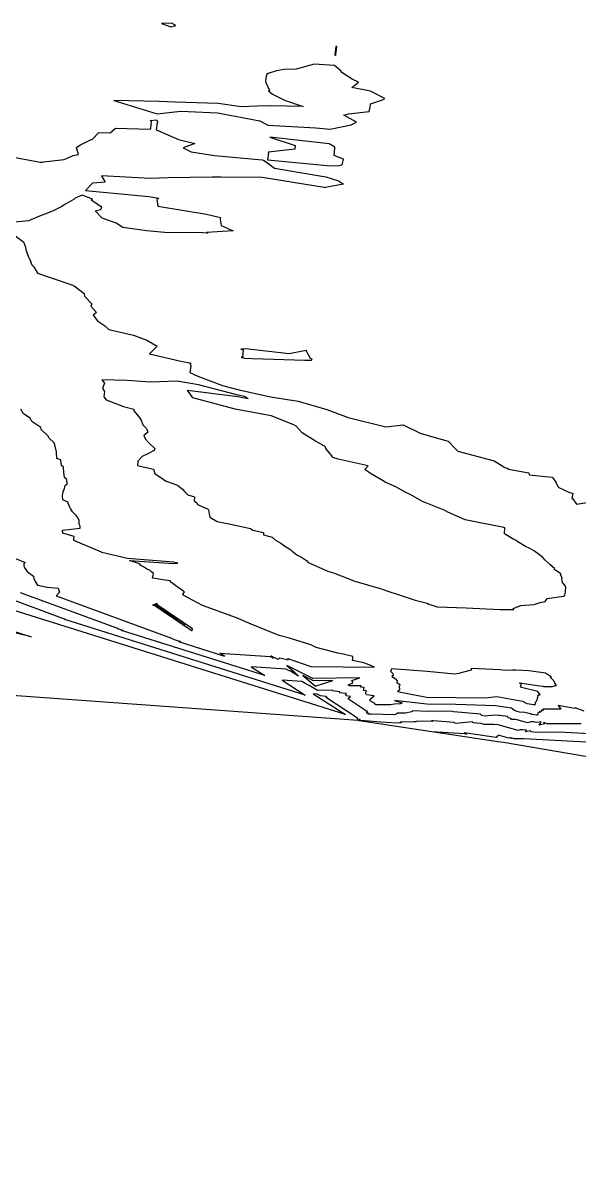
# Model space of a CAD drawing. Header units: metres. Extents: x 706349 to 713144, y 2649082 to 2655455.
# Drawn here: x 711610.5 to 711806.2, y 2651589.3 to 2651996.9 of the extents above; entities that cross this region are included whole.
import ezdxf

# ---------------------------------------------------------------- set-up
doc = ezdxf.new("R2010")
doc.units = ezdxf.units.M
for name, color, linetype in [('C-TINN-BNDY', 110, 'Continuous'), ('C-TOPO-MAJR', 9, 'Continuous'), ('C-TOPO-MINR', 8, 'Continuous')]:
    doc.layers.add(name, color=color, linetype=linetype)

msp = doc.modelspace()

# ---------------------------------------------------------------- linework, layer by layer
at = {"layer": 'C-TINN-BNDY', "color": 110, "linetype": 'Continuous', "lineweight": -3, "flags": 128}
msp.add_lwpolyline([(712681.07, 2651589.31), (711779.64, 2651743.41), (711777.72, 2651743.7), (711728.81, 2651751.11), (711728.46, 2651751.17), (708979.69, 2651949.91)], dxfattribs=at)
at = {"layer": 'C-TOPO-MAJR', "color": 9, "linetype": 'Continuous', "lineweight": -3, "flags": 128}
msp.add_lwpolyline([(711807.05, 2651749.99), (711795.28, 2651750.05), (711795.27, 2651749.94), (711794.29, 2651750.4), (711794.28, 2651750.35), (711794.26, 2651750.33), (711793.73, 2651750.51), (711794.28, 2651749.98), (711792.27, 2651749.54), (711792.99, 2651750.68), (711791.23, 2651750.46), (711790.42, 2651750.66), (711789.39, 2651750.66), (711788.14, 2651750.33), (711784.55, 2651751.38), (711783.79, 2651751.53), (711782.5, 2651751.55), (711782.22, 2651751.9), (711781.29, 2651752.17), (711781.26, 2651752.65), (711778.28, 2651752.93), (711778.03, 2651752.99), (711776.35, 2651753.07), (711773.11, 2651752.72), (711772, 2651752.99), (711771.55, 2651753.41), (711764.93, 2651753.98), (711762.09, 2651754.29), (711761.44, 2651754.52), (711753.19, 2651754.34), (711747.65, 2651754.54), (711747.57, 2651754.36), (711747.23, 2651754.19), (711745.3, 2651753.8), (711742.19, 2651753.78), (711742.09, 2651753.48), (711741.3, 2651753.21), (711733.07, 2651753.37), (711732.02, 2651753.38), (711732.13, 2651753.75), (711731.51, 2651753.77), (711731.59, 2651754.1), (711731.77, 2651754.45), (711731.42, 2651754.48), (711731.2, 2651754.54), (711731.14, 2651754.7), (711725.08, 2651758.69), (711725.04, 2651759), (711725.84, 2651759.62), (711724.33, 2651759.85), (711724.19, 2651760.11), (711724.17, 2651760.37), (711724.35, 2651760.65), (711721.95, 2651760.88), (711722, 2651761.1), (711722.05, 2651761.33), (711719.47, 2651761.69), (711719.5, 2651761.85), (711714.15, 2651761.8), (711711.21, 2651763.54), (711710.01, 2651764.05), (711708.6, 2651764.87), (711701.73, 2651765.34), (711709.84, 2651760.14), (711625.16, 2651786.79), (711625.49, 2651786.81), (711624.53, 2651787.08), (711624.16, 2651787.27), (711604.3, 2651794.59)], dxfattribs=at)
for points in [[(711656.45, 2651791.92), (711656.68, 2651791.98), (711664.59, 2651786.68), (711664.65, 2651787.04), (711657.17, 2651792.16), (711657.4, 2651792.28), (711656.45, 2651791.92)], [(711713.7, 2651763.38), (711713.7, 2651763.39), (711713.7, 2651763.39), (711719.62, 2651765.29), (711712.8, 2651765.2), (711709.02, 2651767.06), (711713.37, 2651763.44), (711713.52, 2651763.29), (711713.7, 2651763.38)]]:
    msp.add_lwpolyline(points, close=True, dxfattribs=at)
at = {"layer": 'C-TOPO-MINR', "color": 8, "linetype": 'Continuous', "lineweight": -3, "flags": 128}
for points, elevation in [([(711659.27, 2651996.83), (711662.53, 2651995.66), (711664.27, 2651996.06), (711662.73, 2651996.92), (711659.27, 2651996.83)], -4), ([(711720.76, 2651988.72), (711720.66, 2651988.69), (711720.27, 2651985.86), (711720.12, 2651985.83), (711720.55, 2651985.59), (711720.73, 2651985.78), (711720.71, 2651985.8), (711720.63, 2651985.81), (711721.03, 2651988.68), (711721.02, 2651988.68), (711720.98, 2651988.74), (711720.76, 2651988.72)], -4), ([(711696.71, 2651961.02), (711713.53, 2651960.05), (711718.61, 2651959.59), (711726.04, 2651961.1), (711727.97, 2651961.98), (711723.42, 2651964.5), (711725.07, 2651964.98), (711732.43, 2651965.77), (711732.73, 2651967.37), (711732.81, 2651968.54), (711737.12, 2651969.87), (711737.89, 2651970.37), (711732.84, 2651972.97), (711726.26, 2651974.3), (711728.65, 2651976.17), (711726.44, 2651977.14), (711722.41, 2651979.73), (711722.57, 2651979.99), (711720.16, 2651981.96), (711713.04, 2651982.42), (711706.66, 2651980.71), (711702.43, 2651980.55), (711699.73, 2651980.06), (711696.75, 2651979.19), (711696.23, 2651978.83), (711695.83, 2651976.58), (711695.99, 2651976.06), (711697.31, 2651973.23), (711696.89, 2651973.1), (711698.3, 2651971.85), (711702.61, 2651969.76), (711709.09, 2651967.6), (711697.61, 2651967.75), (711697.33, 2651967.62), (711695.74, 2651967.73), (711687.3, 2651967.38), (711679.14, 2651968.61), (711664.01, 2651969.04), (711658.36, 2651969.27), (711642.41, 2651969.68), (711657.75, 2651964.91), (711666.04, 2651965.87), (711678.9, 2651965.35), (711693.88, 2651962.45), (711696.71, 2651961.02)], -4), ([(711696.86, 2651951.3), (711696.57, 2651948.75), (711717.59, 2651946.78), (711721.27, 2651946.64), (711722.91, 2651946.99), (711723.39, 2651949.02), (711720.02, 2651950.28), (711720.23, 2651952.89), (711720.31, 2651953.18), (711718.24, 2651954.38), (711697.34, 2651956.75), (711706.36, 2651953.85), (711706.25, 2651952.48), (711696.79, 2651951.46), (711696.86, 2651951.3)], -4), ([(711711.76, 2651878.78), (711710.17, 2651881.52), (711704.2, 2651880.34), (711688.85, 2651882.14), (711687.2, 2651882.06), (711688.05, 2651881.79), (711687.74, 2651879.26), (711687.31, 2651879.18), (711688.44, 2651878.92), (711691.3, 2651878.7), (711709.72, 2651878.14), (711712.06, 2651878.14), (711712.29, 2651878.43), (711711.76, 2651878.78)], -6), ([(711706.68, 2651854.86), (711705.88, 2651855.38), (711697.82, 2651858.52), (711685.23, 2651860.86), (711670.23, 2651864.91), (711668.34, 2651867.53), (711686.16, 2651865.33), (711689.7, 2651864.69), (711688.47, 2651865.32), (711686.26, 2651865.82), (711672.3, 2651869.47), (711664.73, 2651870.8), (711655.35, 2651870.46), (711647.12, 2651871), (711638.27, 2651871.25), (711639.12, 2651870.01), (711638.46, 2651868.28), (711639.21, 2651867.14), (711638.95, 2651865.27), (711639.68, 2651864.24), (711645.83, 2651861.88), (711649.44, 2651860.92), (711649.46, 2651860.33), (711651.33, 2651858.1), (711652.06, 2651857.04), (711652.64, 2651855.39), (711653.97, 2651854.03), (711654.46, 2651852.77), (711653.06, 2651851.61), (711653.55, 2651850.28), (711654.84, 2651848.89), (711656.83, 2651847.02), (711656.66, 2651846.35), (711654.46, 2651845.21), (711652.44, 2651844.26), (711650.9, 2651842.56), (711650.83, 2651841.03), (711656.39, 2651839.75), (711656.93, 2651838.24), (711659.82, 2651836.26), (711659.93, 2651836.11), (711660.89, 2651835.56), (711664.84, 2651834.08), (711666.67, 2651832.74), (711667.38, 2651831.89), (711668.55, 2651830.76), (711670.86, 2651829.98), (711670.73, 2651828.63), (711671.67, 2651827.91), (711671.92, 2651827.29), (711675.38, 2651825.73), (711675.78, 2651825.44), (711676.11, 2651823.32), (711676.21, 2651823.09), (711676.29, 2651822.88), (711678.78, 2651821.31), (711682.41, 2651820.65), (711683.07, 2651820.43), (711690.6, 2651818.86), (711691.37, 2651818.24), (711695.1, 2651817.45), (711695.13, 2651816.64), (711698.24, 2651815.74), (711699.35, 2651814.76), (711701.21, 2651813.64), (711703, 2651812.37), (711703.52, 2651812.18), (711704.77, 2651811.28), (711705.25, 2651810.87), (711706.93, 2651809.61), (711708.58, 2651808.72), (711710.34, 2651807.57), (711710.85, 2651806.86), (711717.82, 2651803.78), (711718.97, 2651803.47), (711719.81, 2651803.18), (711727.37, 2651800.26), (711736.25, 2651797.67), (711737.04, 2651797.42), (711737.94, 2651797.14), (711743.69, 2651795.25), (711748.54, 2651793.6), (711752.86, 2651792.48), (711753.38, 2651792.13), (711756.34, 2651791.22), (711766.54, 2651790.87), (711778.54, 2651790.31), (711783.31, 2651790.33), (711783.04, 2651790.69), (711785.82, 2651791.7), (711790.5, 2651792.05), (711792.58, 2651792.76), (711794.38, 2651793.08), (711795.02, 2651794.15), (711800.78, 2651795.04), (711801.31, 2651795.22), (711801.48, 2651796.68), (711801.5, 2651796.74), (711801.7, 2651798.17), (711801.7, 2651798.24), (711801.29, 2651798.9), (711800.5, 2651799.83), (711800.21, 2651801.24), (711800.34, 2651801.33), (711799.71, 2651802.76), (711799.84, 2651802.91), (711797.6, 2651804.38), (711797.61, 2651804.74), (711796.13, 2651806.02), (711795.51, 2651806.62), (711794.2, 2651807.75), (711793.67, 2651808.55), (711792.38, 2651809.57), (711790.58, 2651810.82), (711788.93, 2651811.74), (711787.42, 2651812.44), (711784.76, 2651814.2), (711784.12, 2651814.59), (711783.37, 2651814.91), (711780.04, 2651816.99), (711779.99, 2651817.02), (711780.12, 2651819.03), (711780.07, 2651819.06), (711779.8, 2651819.14), (711766.19, 2651821.87), (711760.14, 2651824.6), (711759.23, 2651825.01), (711758.8, 2651825.25), (711751.12, 2651828.35), (711746.87, 2651830.78), (711745.07, 2651831.68), (711741.97, 2651833.36), (711737.96, 2651835.12), (711737.07, 2651835.78), (711732.83, 2651838.2), (711730.9, 2651839.66), (711731.98, 2651840.97), (711721.47, 2651843.25), (711719.57, 2651843.89), (711719.48, 2651844.13), (711719.17, 2651844.48), (711717.12, 2651847), (711716.97, 2651847.66), (711713.07, 2651849.9), (711710.11, 2651851.75), (711708.81, 2651852.56), (711706.68, 2651854.86)], -2), ([(711656.1, 2651791.81), (711656.5, 2651791.91), (711670.08, 2651782.82), (711670.18, 2651783.44), (711657.35, 2651792.23), (711657.74, 2651792.43), (711656.1, 2651791.81)], -4), ([(711656.27, 2651791.87), (711656.59, 2651791.94), (711667.33, 2651784.75), (711667.42, 2651785.24), (711657.26, 2651792.2), (711657.57, 2651792.35), (711656.27, 2651791.87)], -2), ([(711656.62, 2651791.97), (711656.77, 2651792.01), (711661.84, 2651788.61), (711661.88, 2651788.84), (711657.09, 2651792.13), (711657.23, 2651792.2), (711656.62, 2651791.97)], 2), ([(711656.79, 2651792.03), (711656.86, 2651792.04), (711659.1, 2651790.54), (711659.12, 2651790.64), (711657, 2651792.1), (711657.06, 2651792.13), (711656.79, 2651792.03)], 4), ([(711743.03, 2651763.44), (711742.93, 2651762.99), (711743.09, 2651762.26), (711743.06, 2651761.82), (711742.3, 2651761.46), (711752.52, 2651759.37), (711773.18, 2651759.19), (711777.37, 2651759.67), (711786.37, 2651758), (711787.93, 2651757.21), (711790.32, 2651756.8), (711790.56, 2651756.75), (711790.9, 2651756.7), (711790.97, 2651757.41), (711791.01, 2651757.44), (711791.19, 2651757.99), (711791.23, 2651757.97), (711791.53, 2651758.34), (711791.7, 2651759.18), (711791.79, 2651759.13), (711791.91, 2651760.27), (711792.64, 2651760.26), (711791.82, 2651761.41), (711785.98, 2651762.87), (711785.7, 2651763.36), (711786.03, 2651763.83), (711785.31, 2651764.45), (711792.53, 2651763.41), (711793.56, 2651763.23), (711793.78, 2651763.17), (711793.81, 2651763.2), (711796.27, 2651763.12), (711796.59, 2651763.1), (711796.78, 2651763.15), (711798.01, 2651763.48), (711798.31, 2651763.53), (711797.67, 2651764.62), (711797.79, 2651764.72), (711797.4, 2651765.01), (711797.39, 2651765.15), (711796.18, 2651766.46), (711796.37, 2651766.47), (711796.58, 2651766.49), (711794.49, 2651767.82), (711788.67, 2651768.71), (711786.55, 2651768.75), (711783.86, 2651768.95), (711782.82, 2651768.95), (711780.2, 2651768.82), (711778.47, 2651769.04), (711768.35, 2651769.47), (711768.29, 2651768.87), (711765.12, 2651768.15), (711763.97, 2651767.79), (711762.59, 2651767.56), (711752.79, 2651768.47), (711740.38, 2651769.38), (711739.87, 2651768.62), (711740.72, 2651767.75), (711740.8, 2651767.03), (711740.32, 2651766.69), (711741.68, 2651765.83), (711742.26, 2651765.21), (711742.1, 2651764.6), (711743.12, 2651763.92), (711743.03, 2651763.44)], -4)]:
    msp.add_lwpolyline(points, close=True, dxfattribs=dict(at, elevation=elevation))
for points, elevation in [([(711597.42, 2651951.44), (711615.29, 2651948.22), (711616.47, 2651947.95), (711617.3, 2651947.94), (711617.64, 2651948.07), (711624.96, 2651948.84), (711628.09, 2651950.26), (711629.98, 2651950.68), (711629.31, 2651953.1), (711630.15, 2651953.64), (711630.65, 2651954.06), (711633.93, 2651955.72), (711634.44, 2651955.92), (711634.77, 2651955.95), (711637.17, 2651958.36), (711641.15, 2651958.28), (711643.05, 2651959.95), (711655.39, 2651959.54), (711655.43, 2651959.76), (711655.72, 2651962.23), (711655.23, 2651962.59), (711657.47, 2651962.82), (711657.9, 2651962.06), (711657.66, 2651961.96), (711657.35, 2651959.33), (711657.68, 2651959.21), (711665.19, 2651955.91), (711670.92, 2651954.49), (711666.85, 2651952.94), (711669.64, 2651951.63), (711677.89, 2651950.23), (711694.72, 2651948.81), (711695.34, 2651948.54), (711699, 2651945.84), (711717.15, 2651942.74), (711721.59, 2651941.37), (711723.35, 2651940.2), (711716.9, 2651938.95), (711716.87, 2651938.92), (711716.68, 2651938.96), (711716.57, 2651938.98), (711694.67, 2651942.55), (711680.29, 2651942.68), (711677.12, 2651942.65), (711661.63, 2651942.45), (711655.29, 2651942.2), (711638.11, 2651943.15), (711639.39, 2651940.87), (711634.93, 2651940.56), (711632.45, 2651937.93), (711654.8, 2651935.78), (711658.27, 2651935.19), (711657.64, 2651934.82), (711657.89, 2651932.48), (711675.06, 2651929.65), (711679.96, 2651928.47), (711679.94, 2651927.71), (711680.2, 2651925.62), (711684.5, 2651923.78), (711675.08, 2651923.18), (711675.49, 2651922.91), (711673.8, 2651923.05), (711660.32, 2651923.16), (711653.95, 2651923.7), (711645.56, 2651924.92), (711643.25, 2651926.45), (711638.37, 2651928.24), (711635.89, 2651930.82), (711637.82, 2651931.25), (711638.21, 2651932.06), (711634.49, 2651934.55), (711634.98, 2651934.94), (711631.27, 2651936.31), (711628.82, 2651935.28), (711628.43, 2651934.94), (711625.16, 2651932.99), (711623.91, 2651932.2), (711621.27, 2651930.93), (711618.43, 2651929.75), (711616.9, 2651929.18), (711613.19, 2651927.57), (711612.49, 2651927.22), (711603.77, 2651926.49)], -4), ([(711607.17, 2651922.33), (711610.66, 2651919.91), (711611.36, 2651917.97), (711611.41, 2651917.18), (711611.43, 2651917.15), (711612.44, 2651914.46), (711612.58, 2651914.18), (711613.61, 2651911.7), (711614.21, 2651911.06), (711615.54, 2651908.78), (711627.29, 2651904.79), (711627.97, 2651904.54), (711628.17, 2651904.47), (711628.44, 2651904.39), (711632, 2651901.64), (711632.12, 2651900.68), (711634.64, 2651898.01), (711634.37, 2651897.21), (711636.3, 2651894.95), (711635.15, 2651894.04), (711636.69, 2651891.98), (711639.2, 2651890.4), (711640.66, 2651888.97), (711649.38, 2651886.94), (711654.07, 2651885.21), (711657.71, 2651883.15), (711656.57, 2651881.88), (711655.06, 2651880.36), (711666.04, 2651877.82), (711669.64, 2651877.15), (711669.32, 2651876.74), (711669.57, 2651876.22), (711669.15, 2651873.8), (711672.08, 2651872.5), (711680.69, 2651869.23), (711686.64, 2651867.67), (711697.65, 2651865.18), (711707.36, 2651863.71), (711717.51, 2651860.78), (711724.93, 2651857.92), (711738.24, 2651854.71), (711744.33, 2651855.39), (711750.39, 2651852.46), (711755.98, 2651850.8), (711760.21, 2651849.59), (711762.68, 2651847.02), (711763.66, 2651846.09), (711776.43, 2651842.67), (711780.21, 2651840.31), (711780.96, 2651840.06), (711781.46, 2651839.78), (711788.65, 2651838.43), (711788.71, 2651837.8), (711796.84, 2651836.9), (711797.9, 2651835.54), (711798.28, 2651834.92), (711798.92, 2651833.45), (711802.97, 2651831.56), (711804.16, 2651831.33), (711803.77, 2651829.45), (711804.16, 2651829.3), (711805.45, 2651827.42), (711810.55, 2651828.26)], -4), ([(711604.44, 2651809.73), (711611.24, 2651806.86), (711610.76, 2651806.4), (711610.77, 2651805.87), (711610.91, 2651805.27), (711611.89, 2651803.73), (711614.16, 2651802.04), (711614.31, 2651801.21), (711614.76, 2651800.14), (711615.53, 2651798.9), (711615.63, 2651798.85), (711615.71, 2651798.84), (711619, 2651798.22), (711622.87, 2651797.81), (711623.36, 2651796.37), (711622.13, 2651795.11), (711662.74, 2651780.15), (711663.65, 2651779.71), (711665.95, 2651779.05), (711665.16, 2651779), (711681.37, 2651773.89), (711679.82, 2651774.89), (711697.66, 2651773.68), (711697.85, 2651773.57), (711698, 2651773.51), (711698.67, 2651773.11), (711698.29, 2651773.49), (711697.71, 2651773.97), (711700.15, 2651772.78), (711700.5, 2651772.96), (711700.88, 2651773.32), (711703.79, 2651772.54), (711703.72, 2651772.98), (711711.88, 2651770.23), (711734.25, 2651769.99), (711732.33, 2651770.84), (711730.45, 2651771.55), (711726.55, 2651772.29), (711726.59, 2651772.86), (711726.59, 2651773.77), (711723.19, 2651774.5), (711721.29, 2651774.96), (711713.65, 2651776.96), (711713.47, 2651777.04), (711713.21, 2651777.11), (711711.86, 2651777.84), (711704.36, 2651780.25), (711700.68, 2651781.18), (711690.84, 2651785.13), (711685.67, 2651787.39), (711673.67, 2651791.71), (711668.42, 2651794.57), (711666.9, 2651795.32), (711666.77, 2651795.72), (711667.34, 2651796.4), (711666.89, 2651796.87), (711665.59, 2651797.64), (711664.29, 2651798.61), (711663.8, 2651799), (711662.7, 2651799.78), (711662.67, 2651799.8), (711662.45, 2651800.05), (711662.34, 2651800.41), (711659.57, 2651800.75), (711657.68, 2651801.06), (711656.11, 2651801.31), (711656.38, 2651802.99), (711655.72, 2651803.57), (711655.27, 2651804.01), (711653.98, 2651804.62), (711652.85, 2651805.32), (711651.98, 2651805.86), (711651.46, 2651806.35), (711647.97, 2651807.54), (711663.44, 2651806.52), (711665, 2651806.66), (711663.45, 2651806.97), (711647.29, 2651808.26), (711638.24, 2651810.44), (711638.04, 2651810.48), (711638.05, 2651810.5), (711638.06, 2651810.51), (711628.34, 2651814.58), (711628.35, 2651815.31), (711628.51, 2651816.05), (711624.51, 2651817.18), (711624.37, 2651818.3), (711630.61, 2651818.96), (711630.6, 2651819.65), (711630.25, 2651820.4), (711630.21, 2651821.65), (711629.82, 2651822.47), (711629.23, 2651823.44), (711627.87, 2651824.68), (711627.19, 2651825.89), (711626.67, 2651826.8), (711626.24, 2651828.12), (711624.53, 2651828.9), (711624.35, 2651830.41), (711624.65, 2651831.91), (711624.93, 2651832.47), (711625.24, 2651834), (711626.02, 2651834.6), (711625.89, 2651836.16), (711625.12, 2651836.87), (711624.81, 2651838.6), (711624.73, 2651840.41), (711624.01, 2651841), (711623.79, 2651843.01), (711622.35, 2651843.49), (711622.22, 2651845.72), (711622.23, 2651845.87), (711621.65, 2651848.3), (711621.69, 2651848.34), (711621.39, 2651849.05), (711619.56, 2651850.77), (711619.47, 2651851.01), (711619.38, 2651851.28), (711616.9, 2651853.75), (711616.67, 2651854.39), (711613.55, 2651856.53), (711612.95, 2651857.67), (711610.64, 2651859.25), (711609.69, 2651860.85)], -4), ([(711552.23, 2651800.26), (711613.37, 2651780.69), (711612.42, 2651780.9), (711444.56, 2651821.59)], 2), ([(711808.15, 2651754.48), (711804.97, 2651755.68), (711804.83, 2651755.38), (711798.92, 2651756.43), (711799.85, 2651755.13), (711793.59, 2651755.16), (711793.53, 2651754.54), (711792.99, 2651754.79), (711792.9, 2651754.35), (711792.74, 2651754.15), (711792.3, 2651754.3), (711792.22, 2651754.04), (711791.94, 2651753.87), (711791.74, 2651753.77), (711791.73, 2651753.33), (711791.7, 2651753.05), (711791.68, 2651753.08), (711791.44, 2651753.01), (711791.24, 2651753.07), (711789.85, 2651753.34), (711789.6, 2651753.34), (711789.54, 2651753.41), (711789.35, 2651753.47), (711789.35, 2651753.56), (711788.76, 2651753.62), (711787.15, 2651754.01), (711785.33, 2651754.1), (711784.46, 2651754.38), (711783.61, 2651754.73), (711783.11, 2651755.11), (711782.55, 2651755.55), (711776.83, 2651756.37), (711762.87, 2651756.77), (711752.69, 2651756.93), (711741.32, 2651758.22), (711744.02, 2651757.38), (711743.35, 2651757.11), (711741.33, 2651756.91), (711739.93, 2651756.69), (711735.28, 2651756.72), (711734.87, 2651756.73), (711734.84, 2651756.73), (711734.45, 2651756.83), (711734.34, 2651757.12), (711732.78, 2651758.15), (711732.71, 2651758.7), (711734.15, 2651759.83), (711731.44, 2651760.24), (711731.17, 2651760.7), (711731.15, 2651761.18), (711731.47, 2651761.69), (711730.42, 2651761.79), (711730.51, 2651762.28), (711730.63, 2651762.78), (711729.49, 2651762.94), (711729.59, 2651763.43), (711725.4, 2651763.39), (711725.03, 2651763.7), (711726.67, 2651764.49), (711726.52, 2651764.9), (711726.22, 2651765.3), (711729.08, 2651766.22), (711712.55, 2651766), (711703.37, 2651770.52), (711705.83, 2651768.47), (711707.46, 2651766.84), (711704.61, 2651768.53), (711703.93, 2651768.81), (711703.13, 2651769.28), (711690.77, 2651770.11), (711695.61, 2651767.02), (711645.16, 2651782.89), (711645.72, 2651782.93), (711644.09, 2651783.4), (711643.45, 2651783.71), (711609.57, 2651796.19)], -2), ([(711821.46, 2651745.87), (711799.01, 2651747.07), (711791.31, 2651746.95), (711789.32, 2651747.14), (711789.18, 2651747.56), (711787.38, 2651747.17), (711787.82, 2651747.86), (711786.74, 2651747.73), (711786.25, 2651747.85), (711785.61, 2651747.85), (711784.85, 2651747.65), (711777.86, 2651749.68), (711777.72, 2651749.71), (711776.34, 2651749.73), (711772.94, 2651749.74), (711771.71, 2651750.18), (711768.84, 2651750.31), (711768.79, 2651750.74), (711765.17, 2651750.41), (711762.96, 2651750.16), (711762.53, 2651750.27), (711762.36, 2651750.43), (711754.93, 2651751.07), (711754.63, 2651751.08), (711754.42, 2651751.25), (711754.62, 2651750.85), (711749.29, 2651751), (711748.86, 2651750.68), (711748.05, 2651750.68), (711746.4, 2651750.58), (711744.15, 2651750.73), (711743.32, 2651750.63), (711743.29, 2651750.51), (711743.59, 2651750.32), (711743.22, 2651750.25), (711740.24, 2651750.31), (711736.43, 2651750.58), (711729.47, 2651751.2), (711729.19, 2651751.28), (711729.05, 2651751.34), (711729.03, 2651751.45), (711729.15, 2651751.56), (711728.3, 2651751.69), (711728.31, 2651751.75), (711728.29, 2651752.04), (711728.1, 2651752.04), (711728.12, 2651752.1), (711728.01, 2651752.11), (711728.02, 2651752.17), (711728.05, 2651752.23), (711727.99, 2651752.24), (711727.95, 2651752.25), (711727.94, 2651752.28), (711717.38, 2651759.22), (711717.37, 2651759.29), (711717.53, 2651759.41), (711717.23, 2651759.46), (711717.2, 2651759.51), (711717.19, 2651759.56), (711717.23, 2651759.62), (711715.18, 2651759.82), (711714.06, 2651760.47), (711712.68, 2651760.56), (711724.08, 2651753.26), (711605.16, 2651790.69)], 2), ([(711811.14, 2651743.45), (711786.76, 2651744.75), (711783.93, 2651744.71), (711783.2, 2651744.78), (711783.15, 2651744.94), (711782.48, 2651744.79), (711782.65, 2651745.05), (711782.25, 2651745), (711782.07, 2651745.04), (711781.84, 2651745.04), (711781.56, 2651744.97), (711778.25, 2651745.93), (711778.07, 2651746), (711777.97, 2651745.92), (711777.82, 2651745.87), (711777.74, 2651745.69), (711777.56, 2651745.56), (711777.4, 2651745.7), (711777.3, 2651745.43), (711777.33, 2651745.36), (711777.17, 2651745.24), (711775.41, 2651745.37), (711765.79, 2651746.78), (711766.68, 2651746.36), (711765.92, 2651746.43), (711754.4, 2651747.23)], 4)]:
    msp.add_lwpolyline(points, dxfattribs=dict(at, elevation=elevation))

doc.saveas('drawing.dxf')
